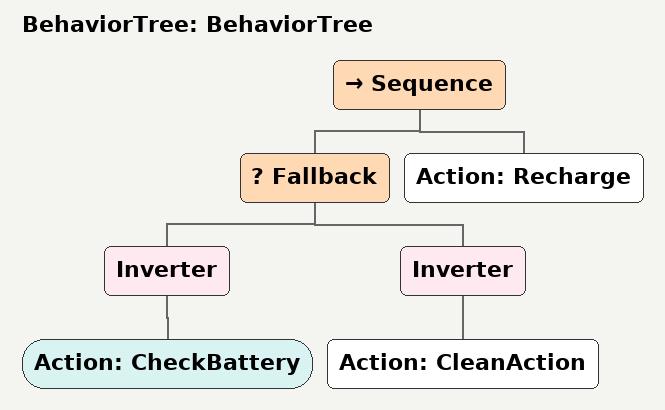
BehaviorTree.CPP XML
<?xml version="1.0"?>
<root main_tree_to_execute="BehaviorTree">
    <BehaviorTree ID="BehaviorTree">
        <Sequence>
            <Fallback>
                <Inverter>
                    <Action ID="CheckBattery"/>
                </Inverter>
                <Inverter>
                    <Action ID="CleanAction"/>
                </Inverter>
            </Fallback>
            <Action ID="Recharge"/>
        </Sequence>
    </BehaviorTree>
</root>
